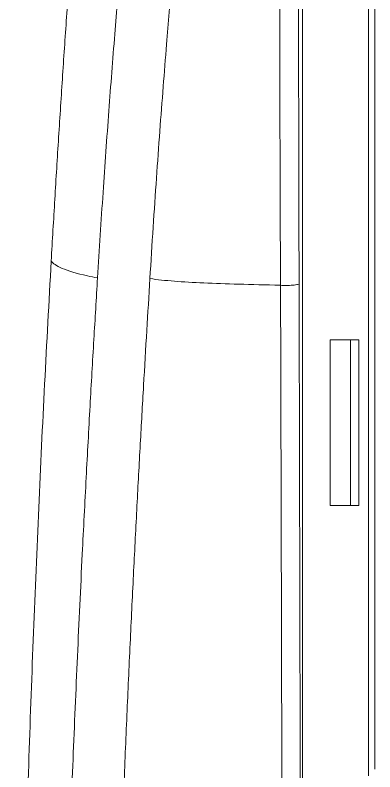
# Model space of a CAD drawing. Header units: inches. Extents: x 1631 to 3663, y 1126 to 1454.
# Drawn here: x 2243.07 to 2257.19, y 1328.78 to 1358.46 of the extents above; entities that cross this region are included whole.
import ezdxf

# ---------------------------------------------------------------- set-up
doc = ezdxf.new("R2010")
doc.units = ezdxf.units.IN
doc.header["$LTSCALE"] = 15

msp = doc.modelspace()

# ---------------------------------------------------------------- linework, layer by layer
at = {"color": 7, "linetype": 'Continuous', "lineweight": 15}
for p, q in [((2254.353, 1319.065), (2254.353, 1364.185)), ((2256.936, 1328.625), (2256.936, 1359.125)), ((2257.186, 1358.875), (2257.186, 1328.875)), ((2255.436, 1345.725), (2255.436, 1339.225)), ((2256.236, 1345.725), (2256.236, 1339.225)), ((2256.556, 1339.225), (2256.556, 1345.725))]:
    msp.add_line(p, q, dxfattribs=at)
for points, knots in [([(2244.487, 1348.812), (2244.533, 1349.621), (2244.626, 1351.24), (2244.776, 1353.669), (2244.932, 1356.102), (2245.097, 1358.534), (2245.27, 1360.964), (2245.465, 1363.574), (2245.686, 1366.387), (2245.938, 1369.425), (2246.209, 1372.518), (2246.403, 1374.595), (2246.501, 1375.641)], [0, 0, 0, 0, 0.0900034, 0.1802726, 0.2707141, 0.3612297, 0.4517161, 0.542065, 0.6528956, 0.7664833, 0.8823593, 1, 1, 1, 1]), ([(2248.053, 1368.803), (2247.998, 1368.311), (2247.885, 1367.312), (2247.724, 1365.789), (2247.564, 1364.22), (2247.39, 1362.42), (2247.192, 1360.247), (2246.969, 1357.609), (2246.74, 1354.643), (2246.513, 1351.454), (2246.375, 1349.268), (2246.305, 1348.15)], [0, 0, 0, 0, 0.071845, 0.145925, 0.222053, 0.300529, 0.407937, 0.538018, 0.683709, 0.838152, 1, 1, 1, 1]), ([(2248.359, 1348.123), (2248.401, 1348.795), (2248.483, 1350.112), (2248.614, 1352.04), (2248.745, 1353.879), (2248.877, 1355.627), (2249.034, 1357.602), (2249.213, 1359.693), (2249.417, 1361.919), (2249.618, 1363.948), (2249.823, 1365.876), (2249.966, 1367.115), (2250.035, 1367.712)], [0, 0, 0, 0, 0.102616, 0.200809, 0.29447, 0.383502, 0.46799, 0.596631, 0.703615, 0.809313, 0.908015, 1, 1, 1, 1]), ([(2253.44, 1363.794), (2253.441, 1363.409), (2253.442, 1362.639), (2253.444, 1361.485), (2253.447, 1360.331), (2253.451, 1358.929), (2253.456, 1357.192), (2253.46, 1355.215), (2253.464, 1353.245), (2253.471, 1351.412), (2253.475, 1349.992), (2253.48, 1348.823), (2253.482, 1348.235), (2253.484, 1347.862)], [0, 0, 0, 0, 0.072163, 0.144323, 0.216482, 0.288638, 0.40759, 0.542744, 0.660874, 0.778925, 0.888685, 0.929291, 1, 1, 1, 1]), ([(2254.212, 1347.928), (2254.211, 1348.323), (2254.209, 1349.172), (2254.206, 1350.539), (2254.202, 1352.357), (2254.198, 1354.209), (2254.194, 1356.152), (2254.191, 1357.943), (2254.188, 1360.154), (2254.186, 1362.12), (2254.185, 1363.392), (2254.185, 1363.754)], [0, 0, 0, 0, 0.075164, 0.161912, 0.260241, 0.420856, 0.513474, 0.628741, 0.759959, 0.931758, 1, 1, 1, 1]), ([(2244.96, 1254.147), (2244.936, 1254.361), (2244.888, 1254.789), (2244.818, 1255.435), (2244.75, 1256.084), (2244.683, 1256.735), (2244.617, 1257.389), (2244.553, 1258.047), (2244.49, 1258.707), (2244.429, 1259.371), (2244.37, 1260.038), (2244.312, 1260.708), (2244.255, 1261.379), (2244.2, 1262.053), (2244.147, 1262.729), (2244.095, 1263.406), (2244.044, 1264.085), (2243.945, 1265.461), (2243.807, 1267.534), (2243.649, 1270.279), (2243.516, 1273.016), (2243.368, 1276.627), (2243.226, 1281.286), (2243.122, 1286.926), (2243.074, 1292.886), (2243.069, 1298.615), (2243.095, 1304.139), (2243.146, 1309.24), (2243.223, 1314.332), (2243.326, 1319.407), (2243.455, 1324.412), (2243.609, 1329.356), (2243.787, 1334.246), (2243.992, 1339.125), (2244.222, 1343.981), (2244.399, 1347.205), (2244.487, 1348.812)], [0, 0, 0, 0, 0.0076531, 0.0152715, 0.022859, 0.0304193, 0.0379561, 0.0454731, 0.0529739, 0.060461, 0.0679339, 0.0753918, 0.0828336, 0.0902586, 0.0976656, 0.1050538, 0.1124222, 0.1197697, 0.1497211, 0.1789876, 0.2068696, 0.2358282, 0.2919307, 0.3517655, 0.4111143, 0.4775068, 0.5308096, 0.5842887, 0.6377522, 0.6910202, 0.7439578, 0.7953232, 0.8467404, 0.8980818, 0.9492143, 1, 1, 1, 1]), ([(2244.487, 1348.812), (2244.552, 1348.722), (2244.826, 1348.527), (2245.563, 1348.298), (2246.164, 1348.176), (2246.305, 1348.15)], [0.7151704, 0.7151704, 0.7151704, 0.7151704, 0.8401694, 0.9651694, 0.9999991, 0.9999991, 0.9999991, 0.9999991]), ([(2246.305, 1348.15), (2246.256, 1347.346), (2246.155, 1345.674), (2246.006, 1343.065), (2245.853, 1340.258), (2245.686, 1336.983), (2245.512, 1333.298), (2245.339, 1329.269), (2245.237, 1326.577), (2245.186, 1325.231)], [0, 0, 0, 0, 0.105416, 0.219346, 0.34191, 0.473138, 0.648117, 0.824141, 1, 1, 1, 1]), ([(2247.222, 1325.235), (2247.261, 1326.244), (2247.338, 1328.226), (2247.462, 1331.142), (2247.589, 1333.942), (2247.718, 1336.621), (2247.848, 1339.172), (2247.978, 1341.595), (2248.107, 1343.887), (2248.233, 1346.048), (2248.318, 1347.446), (2248.359, 1348.123)], [0, 0, 0, 0, 0.132053, 0.259406, 0.381741, 0.49879, 0.610345, 0.716263, 0.816496, 0.911058, 1, 1, 1, 1]), ([(2253.484, 1347.862), (2252.895, 1347.877), (2252.349, 1347.892), (2251.352, 1347.921), (2250.899, 1347.935), (2250.06, 1347.972), (2249.673, 1347.994), (2248.965, 1348.05), (2248.646, 1348.084), (2248.359, 1348.123)], [0, 0, 0, 0, 0.25, 0.25, 0.5, 0.5, 0.75, 0.75, 1, 1, 1, 1]), ([(2254.212, 1347.928), (2254.211, 1347.918), (2254.194, 1347.906), (2254.113, 1347.883), (2254.048, 1347.873), (2253.89, 1347.858), (2253.797, 1347.854), (2253.625, 1347.854), (2253.547, 1347.857), (2253.484, 1347.862)], [0, 0, 0, 0, 0.25, 0.25, 0.5, 0.5, 0.75, 0.75, 1, 1, 1, 1]), ([(2253.484, 1347.862), (2253.486, 1347.436), (2253.49, 1346.211), (2253.497, 1343.807), (2253.505, 1340.59), (2253.515, 1337.003), (2253.525, 1332.986), (2253.537, 1328.599), (2253.549, 1323.771), (2253.557, 1320.55), (2253.562, 1318.94)], [0, 0, 0, 0, 0.0442851, 0.1275908, 0.2499272, 0.3785702, 0.4999123, 0.6666033, 0.8332998, 1, 1, 1, 1]), ([(2254.274, 1318.986), (2254.273, 1319.826), (2254.27, 1321.397), (2254.266, 1323.58), (2254.262, 1325.528), (2254.259, 1327.363), (2254.255, 1329.328), (2254.251, 1331.402), (2254.246, 1333.611), (2254.241, 1335.88), (2254.236, 1338.204), (2254.23, 1340.654), (2254.226, 1342.457), (2254.224, 1343.489), (2254.223, 1343.643)], [0, 0, 0, 0, 0.1019468, 0.1908334, 0.2652361, 0.3387867, 0.4139134, 0.5041053, 0.5910464, 0.6826704, 0.7802848, 0.8740707, 0.9812377, 1, 1, 1, 1])]:
    msp.add_open_spline(points, degree=3, knots=knots, dxfattribs=at)
at = {"color": 8, "linetype": 'Continuous', "lineweight": 15}
msp.add_open_spline([(2254.223, 1343.643), (2254.222, 1344.32), (2254.218, 1345.749), (2254.214, 1347.177), (2254.212, 1347.928)], degree=3, knots=[0, 0, 0, 0, 0.47353, 1, 1, 1, 1], dxfattribs=at)
at = {"color": 7, "linetype": 'Continuous', "lineweight": 15}
for points in [[(2255.436, 1345.725), (2255.753, 1345.725), (2256.131, 1345.725), (2256.556, 1345.725)], [(2256.556, 1339.225), (2256.131, 1339.225), (2255.753, 1339.225), (2255.436, 1339.225)]]:
    msp.add_open_spline(points, degree=3, dxfattribs=at)

doc.saveas('drawing.dxf')
